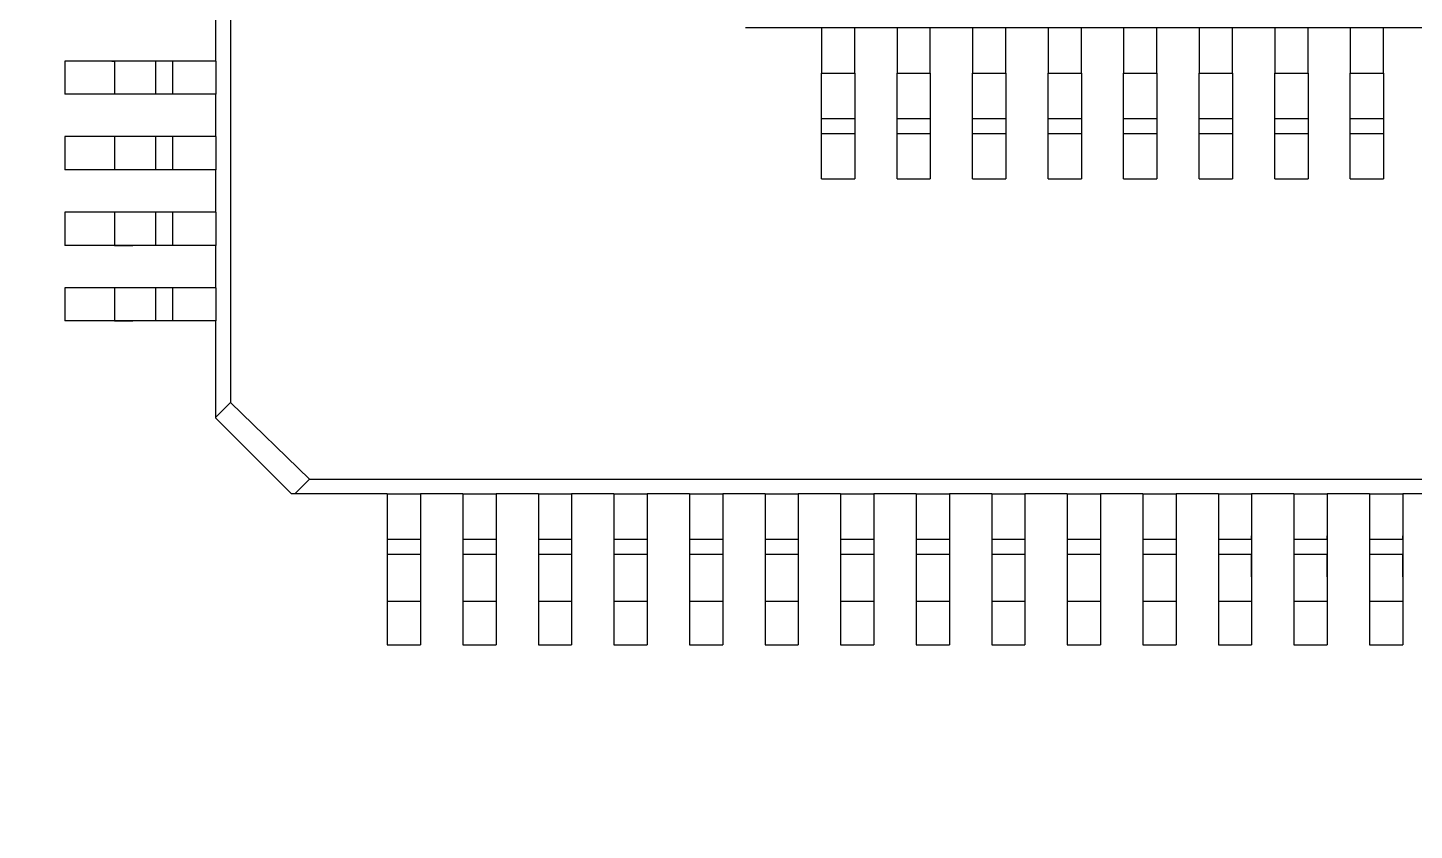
# Model space of a CAD drawing. Extents: x -54 to 54, y -54 to 54.
# Drawn here: x -39.63 to -30.45, y -7.08 to -1.76 of the extents above; entities that cross this region are included whole.
import ezdxf

# ---------------------------------------------------------------- set-up
doc = ezdxf.new("R2010")
doc.units = 0
doc.layers.get('0').update_dxf_attribs({"linetype": 'continuous'})

# ---------------------------------------------------------------- blocks, each defined once
blk = doc.blocks.new('PART__FEATURE102')
at = {"color": 0}
for p, q in [((-34.375, -1.765), (-34.8777, -1.765)), ((-34.155, -1.765), (-34.375, -1.765)), ((-34.375, -1.765), (-34.375, -2.065)), ((-34.155, -2.065), (-34.155, -1.765)), ((-33.875, -1.765), (-34.155, -1.765)), ((-33.655, -1.765), (-33.875, -1.765)), ((-33.875, -1.765), (-33.875, -2.065)), ((-33.655, -2.065), (-33.655, -1.765)), ((-33.375, -1.765), (-33.655, -1.765)), ((-33.155, -1.765), (-33.375, -1.765)), ((-33.375, -1.765), (-33.375, -2.065)), ((-33.155, -2.065), (-33.155, -1.765)), ((-32.875, -1.765), (-33.155, -1.765)), ((-32.655, -1.765), (-32.875, -1.765)), ((-32.875, -1.765), (-32.875, -2.065)), ((-32.655, -2.065), (-32.655, -1.765)), ((-32.375, -1.765), (-32.655, -1.765)), ((-32.155, -1.765), (-32.375, -1.765)), ((-32.375, -1.765), (-32.375, -2.065)), ((-32.155, -2.065), (-32.155, -1.765)), ((-31.875, -1.765), (-32.155, -1.765)), ((-31.655, -1.765), (-31.875, -1.765)), ((-31.875, -1.765), (-31.875, -2.065)), ((-31.655, -2.065), (-31.655, -1.765)), ((-31.375, -1.765), (-31.655, -1.765)), ((-31.155, -1.765), (-31.375, -1.765)), ((-31.375, -1.765), (-31.375, -2.065)), ((-31.155, -2.065), (-31.155, -1.765)), ((-30.875, -1.765), (-31.155, -1.765)), ((-30.655, -1.765), (-30.875, -1.765)), ((-30.875, -1.765), (-30.875, -2.065)), ((-30.655, -2.065), (-30.655, -1.765)), ((-30.375, -1.765), (-30.655, -1.765)), ((-34.375, -2.065), (-34.155, -2.065)), ((-33.875, -2.065), (-33.655, -2.065)), ((-33.375, -2.065), (-33.155, -2.065)), ((-32.875, -2.065), (-32.655, -2.065)), ((-32.375, -2.065), (-32.155, -2.065)), ((-31.875, -2.065), (-31.655, -2.065)), ((-31.375, -2.065), (-31.155, -2.065)), ((-30.875, -2.065), (-30.655, -2.065)), ((-34.375, -2.365), (-34.155, -2.365)), ((-33.875, -2.365), (-33.655, -2.365)), ((-33.375, -2.365), (-33.155, -2.365)), ((-32.875, -2.365), (-32.655, -2.365)), ((-32.375, -2.365), (-32.155, -2.365)), ((-31.875, -2.365), (-31.655, -2.365)), ((-31.375, -2.365), (-31.155, -2.365)), ((-30.875, -2.365), (-30.655, -2.365)), ((-34.375, -2.765), (-34.375, -2.465)), ((-34.375, -2.465), (-34.155, -2.465)), ((-34.155, -2.465), (-34.155, -2.765)), ((-33.875, -2.765), (-33.875, -2.465)), ((-33.875, -2.465), (-33.655, -2.465)), ((-33.655, -2.465), (-33.655, -2.765)), ((-33.375, -2.765), (-33.375, -2.465)), ((-33.375, -2.465), (-33.155, -2.465)), ((-33.155, -2.465), (-33.155, -2.765)), ((-32.875, -2.765), (-32.875, -2.465)), ((-32.875, -2.465), (-32.655, -2.465)), ((-32.655, -2.465), (-32.655, -2.765)), ((-32.375, -2.765), (-32.375, -2.465)), ((-32.375, -2.465), (-32.155, -2.465)), ((-32.155, -2.465), (-32.155, -2.765)), ((-31.875, -2.765), (-31.875, -2.465)), ((-31.875, -2.465), (-31.655, -2.465)), ((-31.655, -2.465), (-31.655, -2.765)), ((-31.375, -2.765), (-31.375, -2.465)), ((-31.375, -2.465), (-31.155, -2.465)), ((-31.155, -2.465), (-31.155, -2.765)), ((-30.875, -2.765), (-30.875, -2.465)), ((-30.875, -2.465), (-30.655, -2.465)), ((-30.655, -2.465), (-30.655, -2.765)), ((-34.375, -2.765), (-34.155, -2.765)), ((-33.875, -2.765), (-33.655, -2.765)), ((-33.375, -2.765), (-33.155, -2.765)), ((-32.875, -2.765), (-32.655, -2.765)), ((-32.375, -2.765), (-32.155, -2.765)), ((-31.875, -2.765), (-31.655, -2.765)), ((-31.375, -2.765), (-31.155, -2.765)), ((-30.875, -2.765), (-30.655, -2.765))]:
    blk.add_line(p, q, dxfattribs=at)
for points in [[(-34.8785, -1.765), (-34.8777, -1.765)], [(-34.375, -2.365), (-34.375, -2.315), (-34.375, -2.265), (-34.375, -2.215), (-34.375, -2.165), (-34.375, -2.115), (-34.375, -2.065)], [(-34.155, -2.065), (-34.155, -2.115), (-34.155, -2.165), (-34.155, -2.215), (-34.155, -2.265), (-34.155, -2.315), (-34.155, -2.365)], [(-33.875, -2.365), (-33.875, -2.315), (-33.875, -2.265), (-33.875, -2.215), (-33.875, -2.165), (-33.875, -2.115), (-33.875, -2.065)], [(-33.655, -2.065), (-33.655, -2.115), (-33.655, -2.165), (-33.655, -2.215), (-33.655, -2.265), (-33.655, -2.315), (-33.655, -2.365)], [(-33.375, -2.365), (-33.375, -2.315), (-33.375, -2.265), (-33.375, -2.215), (-33.375, -2.165), (-33.375, -2.115), (-33.375, -2.065)], [(-33.155, -2.065), (-33.155, -2.115), (-33.155, -2.165), (-33.155, -2.215), (-33.155, -2.265), (-33.155, -2.315), (-33.155, -2.365)], [(-32.875, -2.365), (-32.875, -2.315), (-32.875, -2.265), (-32.875, -2.215), (-32.875, -2.165), (-32.875, -2.115), (-32.875, -2.065)], [(-32.655, -2.065), (-32.655, -2.115), (-32.655, -2.165), (-32.655, -2.215), (-32.655, -2.265), (-32.655, -2.315), (-32.655, -2.365)], [(-32.375, -2.365), (-32.375, -2.315), (-32.375, -2.265), (-32.375, -2.215), (-32.375, -2.165), (-32.375, -2.115), (-32.375, -2.065)], [(-32.155, -2.065), (-32.155, -2.115), (-32.155, -2.165), (-32.155, -2.215), (-32.155, -2.265), (-32.155, -2.315), (-32.155, -2.365)], [(-31.875, -2.365), (-31.875, -2.315), (-31.875, -2.265), (-31.875, -2.215), (-31.875, -2.165), (-31.875, -2.115), (-31.875, -2.065)], [(-31.655, -2.065), (-31.655, -2.115), (-31.655, -2.165), (-31.655, -2.215), (-31.655, -2.265), (-31.655, -2.315), (-31.655, -2.365)], [(-31.375, -2.365), (-31.375, -2.315), (-31.375, -2.265), (-31.375, -2.215), (-31.375, -2.165), (-31.375, -2.115), (-31.375, -2.065)], [(-31.155, -2.065), (-31.155, -2.115), (-31.155, -2.165), (-31.155, -2.215), (-31.155, -2.265), (-31.155, -2.315), (-31.155, -2.365)], [(-30.875, -2.365), (-30.875, -2.315), (-30.875, -2.265), (-30.875, -2.215), (-30.875, -2.165), (-30.875, -2.115), (-30.875, -2.065)], [(-30.655, -2.065), (-30.655, -2.115), (-30.655, -2.165), (-30.655, -2.215), (-30.655, -2.265), (-30.655, -2.315), (-30.655, -2.365)], [(-34.375, -2.465), (-34.375, -2.415), (-34.375, -2.365)], [(-34.155, -2.365), (-34.155, -2.415), (-34.155, -2.465)], [(-33.875, -2.465), (-33.875, -2.415), (-33.875, -2.365)], [(-33.655, -2.365), (-33.655, -2.415), (-33.655, -2.465)], [(-33.375, -2.465), (-33.375, -2.415), (-33.375, -2.365)], [(-33.155, -2.365), (-33.155, -2.415), (-33.155, -2.465)], [(-32.875, -2.465), (-32.875, -2.415), (-32.875, -2.365)], [(-32.655, -2.365), (-32.655, -2.415), (-32.655, -2.465)], [(-32.375, -2.465), (-32.375, -2.415), (-32.375, -2.365)], [(-32.155, -2.365), (-32.155, -2.415), (-32.155, -2.465)], [(-31.875, -2.465), (-31.875, -2.415), (-31.875, -2.365)], [(-31.655, -2.365), (-31.655, -2.415), (-31.655, -2.465)], [(-31.375, -2.465), (-31.375, -2.415), (-31.375, -2.365)], [(-31.155, -2.365), (-31.155, -2.415), (-31.155, -2.465)], [(-30.875, -2.465), (-30.875, -2.415), (-30.875, -2.365)], [(-30.655, -2.365), (-30.655, -2.415), (-30.655, -2.465)]]:
    blk.add_lwpolyline(points, dxfattribs=at)
blk = doc.blocks.new('PART__FEATURE015')
at = {"color": 0}
for p, q in [((-38.2864, 14.5285), (-38.2864, -4.2465)), ((-38.3834, -1.986), (-38.3834, -1.706)), ((-39.3834, -1.986), (-39.3834, -2.206)), ((-39.0544, -1.986), (-39.3834, -1.986)), ((-39.0544, -1.986), (-39.0544, -2.206)), ((-38.7834, -1.986), (-38.7834, -2.206)), ((-38.7834, -1.986), (-38.7834, -2.206)), ((-38.669, -1.986), (-38.669, -2.206)), ((-38.3834, -1.986), (-38.669, -1.986)), ((-38.3834, -1.986), (-38.3834, -2.206)), ((-39.0544, -2.206), (-39.3834, -2.206)), ((-38.3834, -2.206), (-38.669, -2.206)), ((-38.3834, -2.486), (-38.3834, -2.206)), ((-39.3834, -2.486), (-39.3834, -2.706)), ((-39.0544, -2.486), (-39.3834, -2.486)), ((-39.0544, -2.486), (-39.0544, -2.706)), ((-38.7834, -2.486), (-38.7834, -2.706)), ((-38.7834, -2.486), (-38.7834, -2.706)), ((-38.669, -2.486), (-38.669, -2.706)), ((-38.3834, -2.486), (-38.669, -2.486)), ((-38.3834, -2.486), (-38.3834, -2.706)), ((-39.0544, -2.706), (-39.3834, -2.706)), ((-38.3834, -2.706), (-38.669, -2.706)), ((-38.3834, -2.986), (-38.3834, -2.706)), ((-39.3834, -2.986), (-39.3834, -3.206)), ((-39.0544, -2.986), (-39.3834, -2.986)), ((-39.0544, -2.986), (-39.0544, -3.206)), ((-38.7834, -2.986), (-38.7834, -3.206)), ((-38.7834, -2.986), (-38.7834, -3.206)), ((-38.669, -2.986), (-38.669, -3.206)), ((-38.3834, -2.986), (-38.669, -2.986)), ((-38.3834, -2.986), (-38.3834, -3.206)), ((-39.0544, -3.206), (-39.3834, -3.206)), ((-38.3834, -3.206), (-38.669, -3.206)), ((-38.3834, -3.486), (-38.3834, -3.206)), ((-39.3834, -3.486), (-39.3834, -3.706)), ((-39.0544, -3.486), (-39.3834, -3.486)), ((-39.0544, -3.486), (-39.0544, -3.706)), ((-38.7834, -3.486), (-38.7834, -3.706)), ((-38.7834, -3.486), (-38.7834, -3.706)), ((-38.669, -3.486), (-38.669, -3.706)), ((-38.3834, -3.486), (-38.669, -3.486)), ((-38.3834, -3.486), (-38.3834, -3.706)), ((-39.0544, -3.706), (-39.3834, -3.706)), ((-38.3834, -3.706), (-38.669, -3.706)), ((-38.3834, -4.3435), (-38.3834, -3.706)), ((-38.3834, -4.3435), (-38.2864, -4.2465)), ((-38.2864, -4.2465), (-37.7629, -4.754)), ((-38.3834, -4.351), (-38.3834, -4.3435)), ((-37.8834, -4.851), (-38.3834, -4.351)), ((-37.7629, -4.754), (-37.8599, -4.851)), ((-37.7629, -4.754), (-18.9879, -4.754)), ((-37.8599, -4.851), (-37.8834, -4.851)), ((-37.2484, -4.851), (-37.8599, -4.851)), ((-37.2484, -4.851), (-37.0284, -4.851)), ((-37.2484, -4.851), (-37.2484, -5.1515)), ((-36.7484, -4.851), (-37.0284, -4.851)), ((-37.0284, -4.851), (-37.0284, -5.1515)), ((-36.7484, -4.851), (-36.5284, -4.851)), ((-36.7484, -4.851), (-36.7484, -5.1515)), ((-36.2484, -4.851), (-36.5284, -4.851)), ((-36.5284, -4.851), (-36.5284, -5.1515)), ((-36.2484, -4.851), (-36.0284, -4.851)), ((-36.2484, -4.851), (-36.2484, -5.1515)), ((-35.7484, -4.851), (-36.0284, -4.851)), ((-36.0284, -4.851), (-36.0284, -5.1515)), ((-35.7484, -4.851), (-35.5284, -4.851)), ((-35.7484, -4.851), (-35.7484, -5.1515)), ((-35.2484, -4.851), (-35.5284, -4.851)), ((-35.5284, -4.851), (-35.5284, -5.1515)), ((-35.2484, -4.851), (-35.0284, -4.851)), ((-35.2484, -4.851), (-35.2484, -5.1515)), ((-34.7484, -4.851), (-35.0284, -4.851)), ((-35.0284, -4.851), (-35.0284, -5.1515)), ((-34.7484, -4.851), (-34.5284, -4.851)), ((-34.7484, -4.851), (-34.7484, -5.1515)), ((-34.2484, -4.851), (-34.5284, -4.851)), ((-34.5284, -4.851), (-34.5284, -5.1515)), ((-34.2484, -4.851), (-34.0284, -4.851)), ((-34.2484, -4.851), (-34.2484, -5.1515)), ((-33.7484, -4.851), (-34.0284, -4.851)), ((-34.0284, -4.851), (-34.0284, -5.1515)), ((-33.7484, -4.851), (-33.5284, -4.851)), ((-33.7484, -4.851), (-33.7484, -5.1515)), ((-33.2484, -4.851), (-33.5284, -4.851)), ((-33.5284, -4.851), (-33.5284, -5.1515)), ((-33.2484, -4.851), (-33.0284, -4.851)), ((-33.2484, -4.851), (-33.2484, -5.1515)), ((-32.7484, -4.851), (-33.0284, -4.851)), ((-33.0284, -4.851), (-33.0284, -5.1515)), ((-32.7484, -4.851), (-32.5284, -4.851)), ((-32.7484, -4.851), (-32.7484, -5.1515)), ((-32.2484, -4.851), (-32.5284, -4.851)), ((-32.5284, -4.851), (-32.5284, -5.1515)), ((-32.2484, -4.851), (-32.0284, -4.851)), ((-32.2484, -4.851), (-32.2484, -5.1515)), ((-31.7484, -4.851), (-32.0284, -4.851)), ((-32.0284, -4.851), (-32.0284, -5.1515)), ((-31.7484, -4.851), (-31.5284, -4.851)), ((-31.7484, -4.851), (-31.7484, -5.1515)), ((-31.2484, -4.851), (-31.5284, -4.851)), ((-31.5284, -4.851), (-31.5284, -5.1515)), ((-31.2484, -4.851), (-31.0284, -4.851)), ((-31.2484, -4.851), (-31.2484, -5.1515)), ((-30.7484, -4.851), (-31.0284, -4.851)), ((-31.0284, -4.851), (-31.0284, -5.1515)), ((-30.7484, -4.851), (-30.5284, -4.851)), ((-30.7484, -4.851), (-30.7484, -5.1515)), ((-30.2484, -4.851), (-30.5284, -4.851)), ((-30.5284, -4.851), (-30.5284, -5.1515)), ((-37.2484, -5.1515), (-37.0284, -5.1515)), ((-36.7484, -5.1515), (-36.5284, -5.1515)), ((-36.2484, -5.1515), (-36.0284, -5.1515)), ((-35.7484, -5.1515), (-35.5284, -5.1515)), ((-35.2484, -5.1515), (-35.0284, -5.1515)), ((-34.7484, -5.1515), (-34.5284, -5.1515)), ((-34.2484, -5.1515), (-34.0284, -5.1515)), ((-33.7484, -5.1515), (-33.5284, -5.1515)), ((-33.2484, -5.1515), (-33.0284, -5.1515)), ((-32.7484, -5.1515), (-32.5284, -5.1515)), ((-32.2484, -5.1515), (-32.0284, -5.1515)), ((-31.7484, -5.1515), (-31.5284, -5.1515)), ((-31.2484, -5.1515), (-31.0284, -5.1515)), ((-30.7484, -5.1515), (-30.5284, -5.1515)), ((-37.2484, -5.251), (-37.0284, -5.251)), ((-37.2484, -5.251), (-37.0284, -5.251)), ((-36.7484, -5.251), (-36.5284, -5.251)), ((-36.7484, -5.251), (-36.5284, -5.251)), ((-36.2484, -5.251), (-36.0284, -5.251)), ((-36.2484, -5.251), (-36.0284, -5.251)), ((-35.7484, -5.251), (-35.5284, -5.251)), ((-35.7484, -5.251), (-35.5284, -5.251)), ((-35.2484, -5.251), (-35.0284, -5.251)), ((-35.2484, -5.251), (-35.0284, -5.251)), ((-34.7484, -5.251), (-34.5284, -5.251)), ((-34.7484, -5.251), (-34.5284, -5.251)), ((-34.2484, -5.251), (-34.0284, -5.251)), ((-34.2484, -5.251), (-34.0284, -5.251)), ((-33.7484, -5.251), (-33.5284, -5.251)), ((-33.7484, -5.251), (-33.5284, -5.251)), ((-33.2484, -5.251), (-33.0284, -5.251)), ((-33.2484, -5.251), (-33.0284, -5.251)), ((-32.7484, -5.251), (-32.5284, -5.251)), ((-32.7484, -5.251), (-32.5284, -5.251)), ((-32.2484, -5.251), (-32.0284, -5.251)), ((-32.2484, -5.251), (-32.0284, -5.251)), ((-31.7484, -5.251), (-31.5284, -5.251)), ((-31.7484, -5.251), (-31.5284, -5.251)), ((-31.2484, -5.251), (-31.0284, -5.251)), ((-31.2484, -5.251), (-31.0284, -5.251)), ((-30.7484, -5.251), (-30.5284, -5.251)), ((-30.7484, -5.251), (-30.5284, -5.251)), ((-37.2484, -5.5614), (-37.2484, -5.851)), ((-37.2484, -5.5614), (-37.0284, -5.5614)), ((-37.0284, -5.5614), (-37.0284, -5.851)), ((-36.7484, -5.5614), (-36.7484, -5.851)), ((-36.7484, -5.5614), (-36.5284, -5.5614)), ((-36.5284, -5.5614), (-36.5284, -5.851)), ((-36.2484, -5.5614), (-36.2484, -5.851)), ((-36.2484, -5.5614), (-36.0284, -5.5614)), ((-36.0284, -5.5614), (-36.0284, -5.851)), ((-35.7484, -5.5614), (-35.7484, -5.851)), ((-35.7484, -5.5614), (-35.5284, -5.5614)), ((-35.5284, -5.5614), (-35.5284, -5.851)), ((-35.2484, -5.5614), (-35.2484, -5.851)), ((-35.2484, -5.5614), (-35.0284, -5.5614)), ((-35.0284, -5.5614), (-35.0284, -5.851)), ((-34.7484, -5.5614), (-34.7484, -5.851)), ((-34.7484, -5.5614), (-34.5284, -5.5614)), ((-34.5284, -5.5614), (-34.5284, -5.851)), ((-34.2484, -5.5614), (-34.2484, -5.851)), ((-34.2484, -5.5614), (-34.0284, -5.5614)), ((-34.0284, -5.5614), (-34.0284, -5.851)), ((-33.7484, -5.5614), (-33.7484, -5.851)), ((-33.7484, -5.5614), (-33.5284, -5.5614)), ((-33.5284, -5.5614), (-33.5284, -5.851)), ((-33.2484, -5.5614), (-33.2484, -5.851)), ((-33.2484, -5.5614), (-33.0284, -5.5614)), ((-33.0284, -5.5614), (-33.0284, -5.851)), ((-32.7484, -5.5614), (-32.7484, -5.851)), ((-32.7484, -5.5614), (-32.5284, -5.5614)), ((-32.5284, -5.5614), (-32.5284, -5.851)), ((-32.2484, -5.5614), (-32.2484, -5.851)), ((-32.2484, -5.5614), (-32.0284, -5.5614)), ((-32.0284, -5.5614), (-32.0284, -5.851)), ((-31.7484, -5.5614), (-31.7484, -5.851)), ((-31.7484, -5.5614), (-31.5284, -5.5614)), ((-31.5284, -5.5614), (-31.5284, -5.851)), ((-31.2484, -5.5614), (-31.2484, -5.851)), ((-31.2484, -5.5614), (-31.0284, -5.5614)), ((-31.0284, -5.5614), (-31.0284, -5.851)), ((-30.7484, -5.5614), (-30.7484, -5.851)), ((-30.7484, -5.5614), (-30.5284, -5.5614)), ((-30.5284, -5.5614), (-30.5284, -5.851)), ((-37.2484, -5.851), (-37.0284, -5.851)), ((-36.7484, -5.851), (-36.5284, -5.851)), ((-36.2484, -5.851), (-36.0284, -5.851)), ((-35.7484, -5.851), (-35.5284, -5.851)), ((-35.2484, -5.851), (-35.0284, -5.851)), ((-34.7484, -5.851), (-34.5284, -5.851)), ((-34.2484, -5.851), (-34.0284, -5.851)), ((-33.7484, -5.851), (-33.5284, -5.851)), ((-33.2484, -5.851), (-33.0284, -5.851)), ((-32.7484, -5.851), (-32.5284, -5.851)), ((-32.2484, -5.851), (-32.0284, -5.851)), ((-31.7484, -5.851), (-31.5284, -5.851)), ((-31.2484, -5.851), (-31.0284, -5.851)), ((-30.7484, -5.851), (-30.5284, -5.851))]:
    blk.add_line(p, q, dxfattribs=at)
for points in [[(-39.0716, -1.986), (-39.0544, -1.986)], [(-38.7834, -1.986), (-38.8334, -1.986), (-38.8834, -1.986), (-38.9334, -1.986), (-38.9834, -1.986), (-39.0334, -1.986), (-39.0544, -1.986)], [(-38.669, -1.986), (-38.719, -1.986), (-38.769, -1.986), (-38.7834, -1.986)], [(-38.7834, -2.206), (-38.8334, -2.206), (-38.8834, -2.206), (-38.9334, -2.206), (-38.9834, -2.206), (-39.0334, -2.206), (-39.0544, -2.206)], [(-38.669, -2.206), (-38.719, -2.206), (-38.769, -2.206), (-38.7834, -2.206)], [(-38.7834, -2.486), (-38.8334, -2.486), (-38.8834, -2.486), (-38.9334, -2.486), (-38.9834, -2.486), (-39.0334, -2.486), (-39.0544, -2.486)], [(-38.669, -2.486), (-38.719, -2.486), (-38.769, -2.486), (-38.7834, -2.486)], [(-38.7834, -2.706), (-38.8334, -2.706), (-38.8834, -2.706), (-38.9334, -2.706), (-38.9834, -2.706), (-39.0334, -2.706), (-39.0544, -2.706)], [(-38.669, -2.706), (-38.719, -2.706), (-38.769, -2.706), (-38.7834, -2.706)], [(-38.7834, -2.986), (-38.8334, -2.986), (-38.8834, -2.986), (-38.9334, -2.986), (-38.9834, -2.986), (-39.0334, -2.986), (-39.0544, -2.986)], [(-38.669, -2.986), (-38.719, -2.986), (-38.769, -2.986), (-38.7834, -2.986)], [(-39.0544, -3.206), (-39.0044, -3.206), (-38.9544, -3.206), (-38.9315, -3.206)], [(-38.7834, -3.206), (-38.8334, -3.206), (-38.8834, -3.206), (-38.9334, -3.206), (-38.9834, -3.206), (-39.0334, -3.206), (-39.0544, -3.206)], [(-38.9315, -3.206), (-38.9334, -3.206)], [(-38.669, -3.206), (-38.719, -3.206), (-38.769, -3.206), (-38.7834, -3.206)], [(-38.7834, -3.486), (-38.8334, -3.486), (-38.8834, -3.486), (-38.9334, -3.486), (-38.9834, -3.486), (-39.0334, -3.486), (-39.0544, -3.486)], [(-38.669, -3.486), (-38.719, -3.486), (-38.769, -3.486), (-38.7834, -3.486)], [(-39.0544, -3.706), (-39.0044, -3.706), (-38.9544, -3.706), (-38.9315, -3.706)], [(-38.7834, -3.706), (-38.8334, -3.706), (-38.8834, -3.706), (-38.9334, -3.706), (-38.9834, -3.706), (-39.0334, -3.706), (-39.0544, -3.706)], [(-38.9315, -3.706), (-38.9334, -3.706)], [(-38.669, -3.706), (-38.719, -3.706), (-38.769, -3.706), (-38.7834, -3.706)], [(-31.5284, -5.1515), (-31.5284, -5.1283)], [(-31.0284, -5.1515), (-31.0284, -5.1283)], [(-30.5284, -5.1515), (-30.5284, -5.1283)], [(-37.2484, -5.1515), (-37.2484, -5.2015), (-37.2484, -5.251)], [(-37.0284, -5.1515), (-37.0284, -5.2015), (-37.0284, -5.251)], [(-36.7484, -5.1515), (-36.7484, -5.2015), (-36.7484, -5.251)], [(-36.5284, -5.1515), (-36.5284, -5.2015), (-36.5284, -5.251)], [(-36.2484, -5.1515), (-36.2484, -5.2015), (-36.2484, -5.251)], [(-36.0284, -5.1515), (-36.0284, -5.2015), (-36.0284, -5.251)], [(-35.7484, -5.1515), (-35.7484, -5.2015), (-35.7484, -5.251)], [(-35.5284, -5.1515), (-35.5284, -5.2015), (-35.5284, -5.251)], [(-35.2484, -5.1515), (-35.2484, -5.2015), (-35.2484, -5.251)], [(-35.0284, -5.1515), (-35.0284, -5.2015), (-35.0284, -5.251)], [(-34.7484, -5.1515), (-34.7484, -5.2015), (-34.7484, -5.251)], [(-34.5284, -5.1515), (-34.5284, -5.2015), (-34.5284, -5.251)], [(-34.2484, -5.1515), (-34.2484, -5.2015), (-34.2484, -5.251)], [(-34.0284, -5.1515), (-34.0284, -5.2015), (-34.0284, -5.251)], [(-33.7484, -5.1515), (-33.7484, -5.2015), (-33.7484, -5.251)], [(-33.5284, -5.1515), (-33.5284, -5.2015), (-33.5284, -5.251)], [(-33.2484, -5.1515), (-33.2484, -5.2015), (-33.2484, -5.251)], [(-33.0284, -5.1515), (-33.0284, -5.2015), (-33.0284, -5.251)], [(-32.7484, -5.1515), (-32.7484, -5.2015), (-32.7484, -5.251)], [(-32.5284, -5.1515), (-32.5284, -5.2015), (-32.5284, -5.251)], [(-32.2484, -5.1515), (-32.2484, -5.2015), (-32.2484, -5.251)], [(-32.0284, -5.1515), (-32.0284, -5.2015), (-32.0284, -5.251)], [(-31.7484, -5.1515), (-31.7484, -5.2015), (-31.7484, -5.251)], [(-31.5284, -5.1515), (-31.5284, -5.2015), (-31.5284, -5.2514)], [(-31.2484, -5.1515), (-31.2484, -5.2015), (-31.2484, -5.251)], [(-31.0284, -5.1515), (-31.0284, -5.2015), (-31.0284, -5.2514)], [(-30.7484, -5.1515), (-30.7484, -5.2015), (-30.7484, -5.251)], [(-30.5284, -5.1515), (-30.5284, -5.2015), (-30.5284, -5.2514)], [(-37.2484, -5.251), (-37.2484, -5.301), (-37.2484, -5.351), (-37.2484, -5.401), (-37.2484, -5.451), (-37.2484, -5.501), (-37.2484, -5.551), (-37.2484, -5.5614)], [(-37.2484, -5.2514), (-37.2484, -5.251)], [(-37.0284, -5.251), (-37.0284, -5.301), (-37.0284, -5.351), (-37.0284, -5.401), (-37.0284, -5.451), (-37.0284, -5.501), (-37.0284, -5.551), (-37.0284, -5.5614)], [(-36.7484, -5.251), (-36.7484, -5.301), (-36.7484, -5.351), (-36.7484, -5.401), (-36.7484, -5.451), (-36.7484, -5.501), (-36.7484, -5.551), (-36.7484, -5.5614)], [(-36.7484, -5.2514), (-36.7484, -5.251)], [(-36.5284, -5.251), (-36.5284, -5.301), (-36.5284, -5.351), (-36.5284, -5.401), (-36.5284, -5.451), (-36.5284, -5.501), (-36.5284, -5.551), (-36.5284, -5.5614)], [(-36.2484, -5.251), (-36.2484, -5.301), (-36.2484, -5.351), (-36.2484, -5.401), (-36.2484, -5.451), (-36.2484, -5.501), (-36.2484, -5.551), (-36.2484, -5.5614)], [(-36.2484, -5.2514), (-36.2484, -5.251)], [(-36.0284, -5.251), (-36.0284, -5.301), (-36.0284, -5.351), (-36.0284, -5.401), (-36.0284, -5.451), (-36.0284, -5.501), (-36.0284, -5.551), (-36.0284, -5.5614)], [(-35.7484, -5.251), (-35.7484, -5.301), (-35.7484, -5.351), (-35.7484, -5.401), (-35.7484, -5.451), (-35.7484, -5.501), (-35.7484, -5.551), (-35.7484, -5.5614)], [(-35.7484, -5.2514), (-35.7484, -5.251)], [(-35.5284, -5.251), (-35.5284, -5.301), (-35.5284, -5.351), (-35.5284, -5.401), (-35.5284, -5.451), (-35.5284, -5.501), (-35.5284, -5.551), (-35.5284, -5.5614)], [(-35.2484, -5.251), (-35.2484, -5.301), (-35.2484, -5.351), (-35.2484, -5.401), (-35.2484, -5.451), (-35.2484, -5.501), (-35.2484, -5.551), (-35.2484, -5.5614)], [(-35.2484, -5.2514), (-35.2484, -5.251)], [(-35.0284, -5.251), (-35.0284, -5.301), (-35.0284, -5.351), (-35.0284, -5.401), (-35.0284, -5.451), (-35.0284, -5.501), (-35.0284, -5.551), (-35.0284, -5.5614)], [(-34.7484, -5.251), (-34.7484, -5.301), (-34.7484, -5.351), (-34.7484, -5.401), (-34.7484, -5.451), (-34.7484, -5.501), (-34.7484, -5.551), (-34.7484, -5.5614)], [(-34.7484, -5.2514), (-34.7484, -5.251)], [(-34.5284, -5.251), (-34.5284, -5.301), (-34.5284, -5.351), (-34.5284, -5.401), (-34.5284, -5.451), (-34.5284, -5.501), (-34.5284, -5.551), (-34.5284, -5.5614)], [(-34.2484, -5.251), (-34.2484, -5.301), (-34.2484, -5.351), (-34.2484, -5.401), (-34.2484, -5.451), (-34.2484, -5.501), (-34.2484, -5.551), (-34.2484, -5.5614)], [(-34.2484, -5.2514), (-34.2484, -5.251)], [(-34.0284, -5.251), (-34.0284, -5.301), (-34.0284, -5.351), (-34.0284, -5.401), (-34.0284, -5.451), (-34.0284, -5.501), (-34.0284, -5.551), (-34.0284, -5.5614)], [(-33.7484, -5.251), (-33.7484, -5.301), (-33.7484, -5.351), (-33.7484, -5.401), (-33.7484, -5.451), (-33.7484, -5.501), (-33.7484, -5.551), (-33.7484, -5.5614)], [(-33.7484, -5.2514), (-33.7484, -5.251)], [(-33.5284, -5.251), (-33.5284, -5.301), (-33.5284, -5.351), (-33.5284, -5.401), (-33.5284, -5.451), (-33.5284, -5.501), (-33.5284, -5.551), (-33.5284, -5.5614)], [(-33.2484, -5.251), (-33.2484, -5.301), (-33.2484, -5.351), (-33.2484, -5.401), (-33.2484, -5.451), (-33.2484, -5.501), (-33.2484, -5.551), (-33.2484, -5.5614)], [(-33.2484, -5.2514), (-33.2484, -5.251)], [(-33.0284, -5.251), (-33.0284, -5.301), (-33.0284, -5.351), (-33.0284, -5.401), (-33.0284, -5.451), (-33.0284, -5.501), (-33.0284, -5.551), (-33.0284, -5.5614)], [(-32.7484, -5.251), (-32.7484, -5.301), (-32.7484, -5.351), (-32.7484, -5.401), (-32.7484, -5.451), (-32.7484, -5.501), (-32.7484, -5.551), (-32.7484, -5.5614)], [(-32.7484, -5.2514), (-32.7484, -5.251)], [(-32.5284, -5.251), (-32.5284, -5.301), (-32.5284, -5.351), (-32.5284, -5.401), (-32.5284, -5.451), (-32.5284, -5.501), (-32.5284, -5.551), (-32.5284, -5.5614)], [(-32.2484, -5.251), (-32.2484, -5.301), (-32.2484, -5.351), (-32.2484, -5.401), (-32.2484, -5.451), (-32.2484, -5.501), (-32.2484, -5.551), (-32.2484, -5.5614)], [(-32.2484, -5.2514), (-32.2484, -5.251)], [(-32.0284, -5.251), (-32.0284, -5.301), (-32.0284, -5.351), (-32.0284, -5.401), (-32.0284, -5.451), (-32.0284, -5.501), (-32.0284, -5.551), (-32.0284, -5.5614)], [(-31.7484, -5.251), (-31.7484, -5.301), (-31.7484, -5.351), (-31.7484, -5.401), (-31.7484, -5.451), (-31.7484, -5.501), (-31.7484, -5.551), (-31.7484, -5.5614)], [(-31.7484, -5.2514), (-31.7484, -5.251)], [(-31.5284, -5.251), (-31.5284, -5.301), (-31.5284, -5.351), (-31.5284, -5.401), (-31.5284, -5.451), (-31.5284, -5.501), (-31.5284, -5.551), (-31.5284, -5.5614)], [(-31.5284, -5.2514), (-31.5284, -5.251)], [(-31.5284, -5.401), (-31.5284, -5.351), (-31.5284, -5.301), (-31.5284, -5.2514)], [(-31.2484, -5.251), (-31.2484, -5.301), (-31.2484, -5.351), (-31.2484, -5.401), (-31.2484, -5.451), (-31.2484, -5.501), (-31.2484, -5.551), (-31.2484, -5.5614)], [(-31.2484, -5.2514), (-31.2484, -5.251)], [(-31.0284, -5.251), (-31.0284, -5.301), (-31.0284, -5.351), (-31.0284, -5.401), (-31.0284, -5.451), (-31.0284, -5.501), (-31.0284, -5.551), (-31.0284, -5.5614)], [(-31.0284, -5.2514), (-31.0284, -5.251)], [(-31.0284, -5.401), (-31.0284, -5.351), (-31.0284, -5.301), (-31.0284, -5.2514)], [(-30.7484, -5.251), (-30.7484, -5.301), (-30.7484, -5.351), (-30.7484, -5.401), (-30.7484, -5.451), (-30.7484, -5.501), (-30.7484, -5.551), (-30.7484, -5.5614)], [(-30.7484, -5.2514), (-30.7484, -5.251)], [(-30.5284, -5.251), (-30.5284, -5.301), (-30.5284, -5.351), (-30.5284, -5.401), (-30.5284, -5.451), (-30.5284, -5.501), (-30.5284, -5.551), (-30.5284, -5.5614)], [(-30.5284, -5.2514), (-30.5284, -5.251)], [(-30.5284, -5.401), (-30.5284, -5.351), (-30.5284, -5.301), (-30.5284, -5.2514)], [(-31.5284, -5.401), (-31.5284, -5.4012)], [(-31.0284, -5.401), (-31.0284, -5.4012)], [(-30.5284, -5.401), (-30.5284, -5.4012)]]:
    blk.add_lwpolyline(points, dxfattribs=at)
blk = doc.blocks.new('PART__FEATURE')
at = {"color": 0}
blk.add_circle((0, 0), 53.914, dxfattribs=at)

msp = doc.modelspace()

# ---------------------------------------------------------------- block references
at = {"color": 0}
for name in ['PART__FEATURE', 'PART__FEATURE015', 'PART__FEATURE102']:
    msp.add_blockref(name, (0, 0), dxfattribs=at)

doc.saveas('drawing.dxf')
